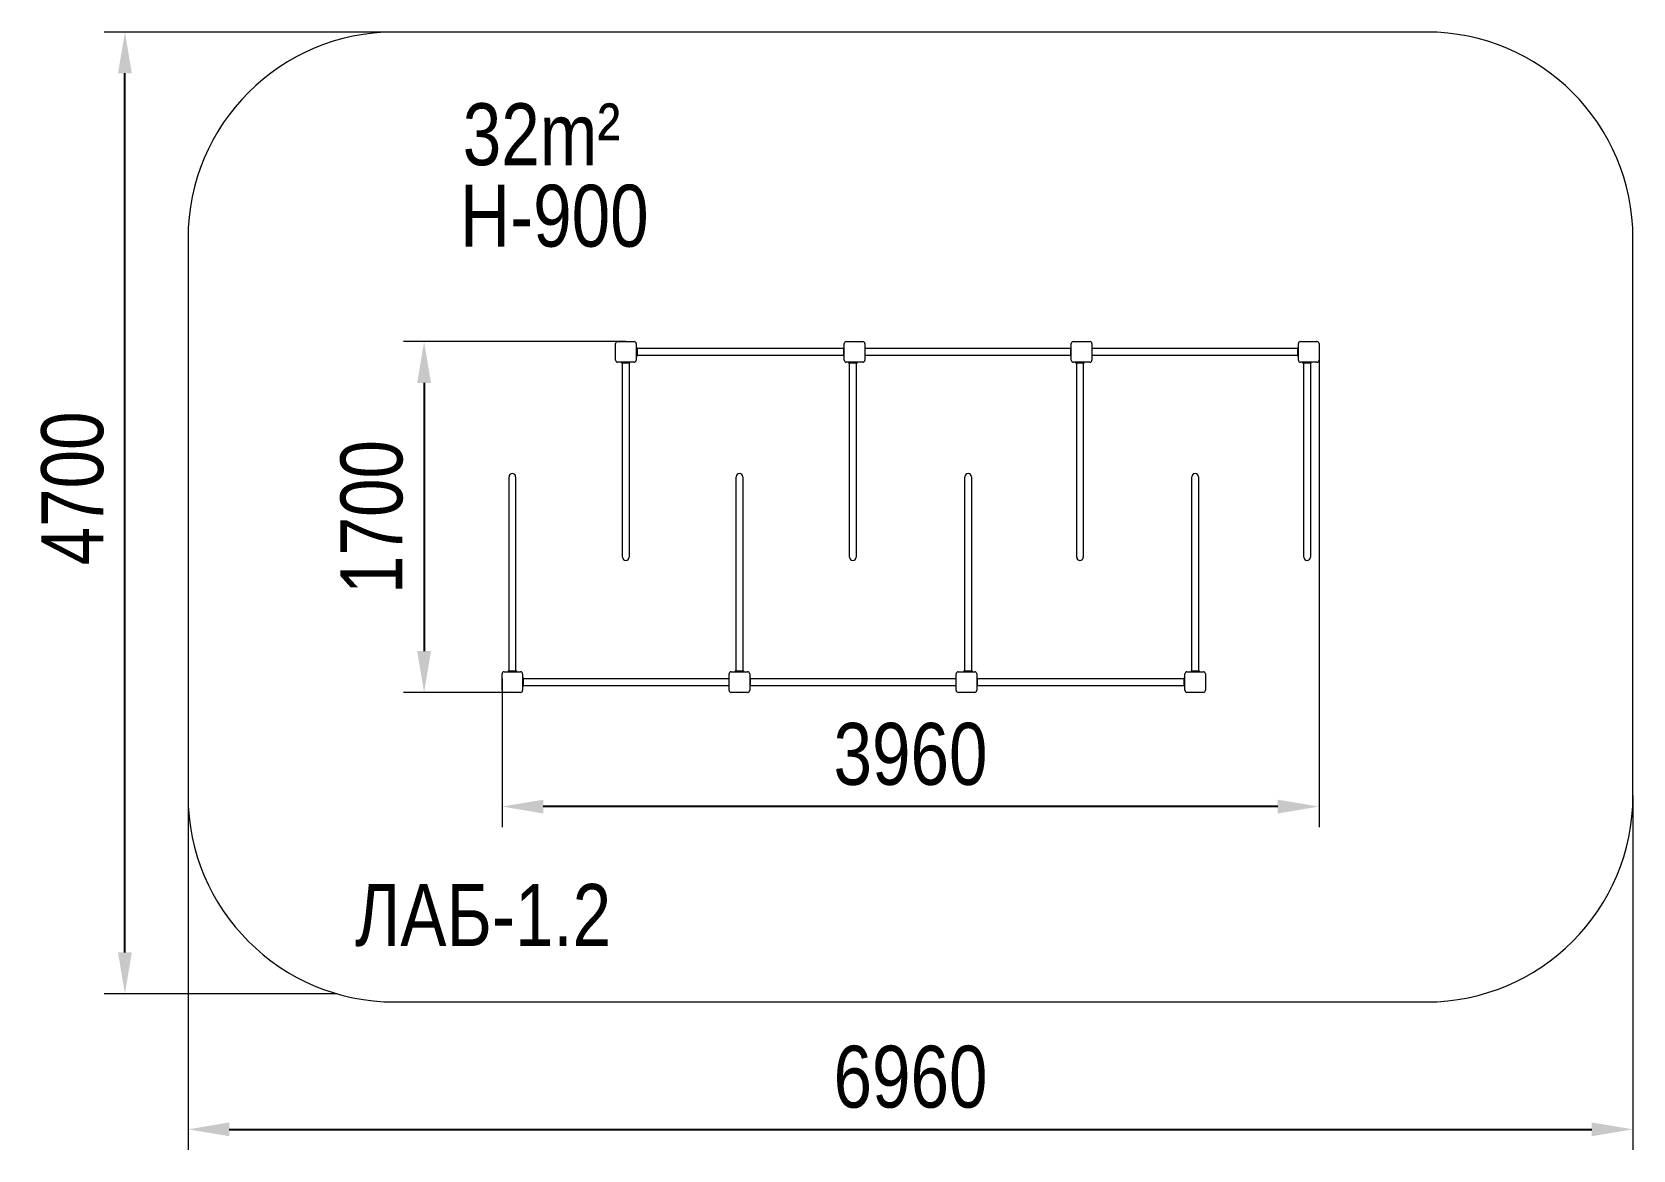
# Model space of a CAD drawing. Header units: millimetres. Extents: x -3867 to 3889, y -2772 to 2646.
import ezdxf

# ---------------------------------------------------------------- set-up
doc = ezdxf.new("R2010")
doc.units = ezdxf.units.MM
for name, color, linetype in [('DIKOM_АРТИКУЛ', 7, 'Continuous'), ('DIKOM_ЗОНА', 80, 'Continuous'), ('DIKOM_ОБЪЕКТ', 7, 'Continuous'), ('DIKOM_РАЗМЕР_ЗОНА', 7, 'Continuous'), ('DIKOM_РАЗМЕР_ОБЪЕКТА', 7, 'Continuous')]:
    doc.layers.add(name, color=color, linetype=linetype)
doc.styles.add('style1', font='arial.ttf', dxfattribs={"width": 0.8})
doc.dimstyles.new('1-50', dxfattribs={"dimtxt": 300, "dimasz": 200, "dimexe": 100, "dimexo": 0, "dimgap": 100, "dimtad": 1, "dimtxsty": 'style1', "dimcen": 200, "dimclrd": 7, "dimclre": 7, "dimclrt": 7, "dimadec": 1, "dimazin": 2, "dimtfac": 1, "dimtmove": 0, "dimatfit": 2, "dimfxl": 0, "dimlwd": 25, "dimlwe": 18, "dimarcsym": 0})

# ---------------------------------------------------------------- blocks, each defined once
blk = doc.blocks.new('*D0')
at = {"layer": 'Defpoints', "color": 0, "transparency": 16777216}
for p in [(-990, 1145.8), (-1967.5, -554.2), (-1540, -554.2)]:
    blk.add_point(p, dxfattribs=at)
at = {"layer": 'DIKOM_РАЗМЕР_ОБЪЕКТА', "color": 7, "lineweight": 18, "transparency": 16777216}
for p, q in [((-990, 1145.8), (-2067.5, 1145.8)), ((-1540, -554.2), (-2067.5, -554.2))]:
    blk.add_line(p, q, dxfattribs=at)
at = {"layer": 'DIKOM_РАЗМЕР_ОБЪЕКТА', "color": 7, "lineweight": 25, "transparency": 16777216}
blk.add_line((-1967.5, 945.8), (-1967.5, -354.2), dxfattribs=at)
at = {"layer": 'DIKOM_РАЗМЕР_ОБЪЕКТА', "color": 7, "transparency": 16777216}
for points in [[(-2000.8, 945.8), (-1934.1, 945.8), (-1967.5, 1145.8)], [(-2000.8, -354.2), (-1934.1, -354.2), (-1967.5, -554.2)]]:
    blk.add_solid(points, dxfattribs=at)
at = {"layer": 'DIKOM_РАЗМЕР_ОБЪЕКТА', "color": 7, "transparency": 16777216, "insert": (-2220.6, 295.8), "char_height": 300, "attachment_point": 5, "rotation": 90, "style": 'style1'}
blk.add_mtext('1700', dxfattribs=at)
blk = doc.blocks.new('*D1')
at = {"layer": 'Defpoints', "color": 0, "transparency": 16777216}
for p in [(2368, 1077.1), (-1590, -486.8), (-1590, -1107.5)]:
    blk.add_point(p, dxfattribs=at)
at = {"layer": 'DIKOM_РАЗМЕР_ОБЪЕКТА', "color": 7, "lineweight": 18, "transparency": 16777216}
for p, q in [((2368, 1077.1), (2368, -1207.5)), ((-1590, -486.8), (-1590, -1207.5))]:
    blk.add_line(p, q, dxfattribs=at)
at = {"layer": 'DIKOM_РАЗМЕР_ОБЪЕКТА', "color": 7, "lineweight": 25, "transparency": 16777216}
blk.add_line((2168, -1107.5), (-1390, -1107.5), dxfattribs=at)
at = {"layer": 'DIKOM_РАЗМЕР_ОБЪЕКТА', "color": 7, "transparency": 16777216}
for points in [[(-1390, -1074.2), (-1390, -1140.9), (-1590, -1107.5)], [(2168, -1074.2), (2168, -1140.9), (2368, -1107.5)]]:
    blk.add_solid(points, dxfattribs=at)
at = {"layer": 'DIKOM_РАЗМЕР_ОБЪЕКТА', "color": 7, "transparency": 16777216, "insert": (389, -854.3), "char_height": 300, "attachment_point": 5, "style": 'style1'}
blk.add_mtext('3960', dxfattribs=at)
blk = doc.blocks.new('*D2')
at = {"layer": 'Defpoints', "color": 0, "transparency": 16777216}
for p in [(-3111, -1054.2), (3889, -1054.2), (3889, -2671.6)]:
    blk.add_point(p, dxfattribs=at)
at = {"layer": 'DIKOM_РАЗМЕР_ЗОНА', "color": 7, "lineweight": 18, "transparency": 16777216}
for p, q in [((-3111, -1054.2), (-3111, -2771.6)), ((3889, -1054.2), (3889, -2771.6))]:
    blk.add_line(p, q, dxfattribs=at)
at = {"layer": 'DIKOM_РАЗМЕР_ЗОНА', "color": 7, "lineweight": 25, "transparency": 16777216}
blk.add_line((-2911, -2671.6), (3689, -2671.6), dxfattribs=at)
at = {"layer": 'DIKOM_РАЗМЕР_ЗОНА', "color": 7, "transparency": 16777216}
for points in [[(-2911, -2638.2), (-2911, -2704.9), (-3111, -2671.6)], [(3689, -2638.2), (3689, -2704.9), (3889, -2671.6)]]:
    blk.add_solid(points, dxfattribs=at)
at = {"layer": 'DIKOM_РАЗМЕР_ЗОНА', "color": 7, "transparency": 16777216, "insert": (389, -2418.4), "char_height": 300, "attachment_point": 5, "style": 'style1'}
blk.add_mtext('6960', dxfattribs=at)
blk = doc.blocks.new('*D3')
at = {"layer": 'Defpoints', "color": 0, "transparency": 16777216}
for p in [(-3416.8, 2645.8), (-2111, 2645.8), (-2389.6, -2014.6)]:
    blk.add_point(p, dxfattribs=at)
at = {"layer": 'DIKOM_РАЗМЕР_ЗОНА', "color": 7, "lineweight": 18, "transparency": 16777216}
for p, q in [((-2111, 2645.8), (-3516.8, 2645.8)), ((-2389.6, -2014.6), (-3516.8, -2014.6))]:
    blk.add_line(p, q, dxfattribs=at)
at = {"layer": 'DIKOM_РАЗМЕР_ЗОНА', "color": 7, "lineweight": 25, "transparency": 16777216}
blk.add_line((-3416.8, -1814.6), (-3416.8, 2445.8), dxfattribs=at)
at = {"layer": 'DIKOM_РАЗМЕР_ЗОНА', "color": 7, "transparency": 16777216}
for points in [[(-3450.2, 2445.8), (-3383.5, 2445.8), (-3416.8, 2645.8)], [(-3450.2, -1814.6), (-3383.5, -1814.6), (-3416.8, -2014.6)]]:
    blk.add_solid(points, dxfattribs=at)
at = {"layer": 'DIKOM_РАЗМЕР_ЗОНА', "color": 7, "transparency": 16777216, "insert": (-3670, 434.2), "char_height": 300, "attachment_point": 5, "rotation": 90, "style": 'style1'}
blk.add_mtext('4700', dxfattribs=at)

msp = doc.modelspace()

# ---------------------------------------------------------------- linework, layer by layer
at = {"layer": 'DIKOM_ЗОНА', "color": 3, "lineweight": 15}
for p, q in [((2888.999, 2645.817), (-2111.001, 2645.817)), ((-3111.001, 1645.817), (-3111.001, -1054.183)), ((3888.999, -1054.183), (3888.999, 1645.817)), ((-2111.001, -2054.183), (2888.999, -2054.183))]:
    msp.add_line(p, q, dxfattribs=at)
for centre, start, end in [((-2111.001, 1645.817), 90, 180), ((2888.999, 1645.817), 0, 90), ((-2111.001, -1054.183), 180, 270), ((2888.999, -1054.183), 270, 0)]:
    msp.add_arc(centre, 1000, start, end, dxfattribs=at)
at = {"layer": 'DIKOM_ОБЪЕКТ', "color": 7, "linetype": 'Continuous', "lineweight": 15}
for p, q in [((-1040.001, 1055.817), (-1040.001, 1135.817)), ((-1030.001, 1145.817), (-950.001, 1145.817)), ((-940.001, 1135.817), (-940.001, 1055.817)), ((-936.001, 1115.817), (-940.001, 1115.817)), ((-936.001, 1110.817), (-940.001, 1110.817)), ((-936.001, 1115.817), (-936.001, 1110.817)), ((63.999, 1111.817), (-936.001, 1111.817)), ((-936.001, 1110.817), (-936.001, 1080.817)), ((67.999, 1115.817), (63.999, 1115.817)), ((63.999, 1115.817), (63.999, 1110.817)), ((67.999, 1110.817), (63.999, 1110.817)), ((63.999, 1110.817), (63.999, 1080.817)), ((67.999, 1055.817), (67.999, 1135.817)), ((77.999, 1145.817), (157.999, 1145.817)), ((167.999, 1135.817), (167.999, 1055.817)), ((1163.999, 1111.817), (167.999, 1111.817)), ((1167.999, 1115.817), (1163.999, 1115.817)), ((1163.999, 1115.817), (1163.999, 1110.817)), ((1167.999, 1110.817), (1163.999, 1110.817)), ((1163.999, 1110.817), (1163.999, 1080.817)), ((1167.999, 1055.817), (1167.999, 1135.817)), ((1177.999, 1145.817), (1257.999, 1145.817)), ((1267.999, 1135.817), (1267.999, 1055.817)), ((2263.999, 1111.817), (1267.999, 1111.817)), ((2267.999, 1115.817), (2263.999, 1115.817)), ((2263.999, 1115.817), (2263.999, 1110.817)), ((2267.999, 1110.817), (2263.999, 1110.817)), ((2263.999, 1110.817), (2263.999, 1080.817)), ((2267.999, 1055.817), (2267.999, 1135.817)), ((2277.999, 1145.817), (2357.999, 1145.817)), ((2367.999, 1135.817), (2367.999, 1055.817)), ((-950.001, 1045.817), (-1030.001, 1045.817)), ((-1010.001, 1041.817), (-1010.001, 1045.817)), ((-1005.001, 1041.817), (-1010.001, 1041.817)), ((-1006.001, 216.817), (-1006.001, 1041.817)), ((-1005.001, 1041.817), (-1005.001, 1045.817)), ((-975.001, 1041.817), (-1005.001, 1041.817)), ((-975.001, 1041.817), (-975.001, 1045.817)), ((-970.001, 1041.817), (-975.001, 1041.817)), ((-974.001, 1041.817), (-974.001, 216.817)), ((-970.001, 1041.817), (-970.001, 1045.817)), ((-936.001, 1080.817), (-940.001, 1080.817)), ((-936.001, 1075.817), (-940.001, 1075.817)), ((-936.001, 1080.817), (-936.001, 1075.817)), ((-936.001, 1079.817), (63.999, 1079.817)), ((67.999, 1080.817), (63.999, 1080.817)), ((63.999, 1080.817), (63.999, 1075.817)), ((67.999, 1075.817), (63.999, 1075.817)), ((157.999, 1045.817), (77.999, 1045.817)), ((89.999, 1041.817), (89.999, 1045.817)), ((94.999, 1041.817), (89.999, 1041.817)), ((93.999, 216.817), (93.999, 1041.817)), ((94.999, 1041.817), (94.999, 1045.817)), ((124.999, 1041.817), (94.999, 1041.817)), ((124.999, 1041.817), (124.999, 1045.817)), ((129.999, 1041.817), (124.999, 1041.817)), ((125.999, 1041.817), (125.999, 216.817)), ((129.999, 1041.817), (129.999, 1045.817)), ((167.999, 1079.817), (1163.999, 1079.817)), ((1167.999, 1080.817), (1163.999, 1080.817)), ((1163.999, 1080.817), (1163.999, 1075.817)), ((1167.999, 1075.817), (1163.999, 1075.817)), ((1257.999, 1045.817), (1177.999, 1045.817)), ((1189.999, 1041.817), (1189.999, 1045.817)), ((1194.999, 1041.817), (1189.999, 1041.817)), ((1193.999, 216.817), (1193.999, 1041.817)), ((1194.999, 1041.817), (1194.999, 1045.817)), ((1224.999, 1041.817), (1194.999, 1041.817)), ((1224.999, 1041.817), (1224.999, 1045.817)), ((1229.999, 1041.817), (1224.999, 1041.817)), ((1225.999, 1041.817), (1225.999, 216.817)), ((1229.999, 1041.817), (1229.999, 1045.817)), ((1267.999, 1079.817), (2263.999, 1079.817)), ((2267.999, 1080.817), (2263.999, 1080.817)), ((2263.999, 1080.817), (2263.999, 1075.817)), ((2267.999, 1075.817), (2263.999, 1075.817)), ((2357.999, 1045.817), (2277.999, 1045.817)), ((2289.999, 1041.817), (2289.999, 1045.817)), ((2294.999, 1041.817), (2289.999, 1041.817)), ((2293.999, 216.817), (2293.999, 1041.817)), ((2294.999, 1041.817), (2294.999, 1045.817)), ((2324.999, 1041.817), (2294.999, 1041.817)), ((2324.999, 1041.817), (2324.999, 1045.817)), ((2329.999, 1041.817), (2324.999, 1041.817)), ((2325.999, 1041.817), (2325.999, 216.817)), ((2329.999, 1041.817), (2329.999, 1045.817)), ((-1556.001, 374.817), (-1556.001, 490.817)), ((-1524.001, 490.817), (-1524.001, 374.817)), ((-456.001, 374.817), (-456.001, 490.817)), ((-424.001, 490.817), (-424.001, 374.817)), ((651.999, 374.817), (651.999, 490.817)), ((683.999, 490.817), (683.999, 374.817)), ((1751.999, 374.817), (1751.999, 490.817)), ((1783.999, 490.817), (1783.999, 374.817)), ((-1556.001, -450.183), (-1556.001, 374.817)), ((-1524.001, 374.817), (-1524.001, -450.183)), ((-456.001, -450.183), (-456.001, 374.817)), ((-424.001, 374.817), (-424.001, -450.183)), ((651.999, -450.183), (651.999, 374.817)), ((683.999, 374.817), (683.999, -450.183)), ((1751.999, -450.183), (1751.999, 374.817)), ((1783.999, 374.817), (1783.999, -450.183)), ((-1006.001, 100.817), (-1006.001, 216.817)), ((-974.001, 216.817), (-974.001, 100.817)), ((93.999, 100.817), (93.999, 216.817)), ((125.999, 216.817), (125.999, 100.817)), ((1193.999, 100.817), (1193.999, 216.817)), ((1225.999, 216.817), (1225.999, 100.817)), ((2293.999, 100.817), (2293.999, 216.817)), ((2325.999, 216.817), (2325.999, 100.817)), ((-1590.001, -544.183), (-1590.001, -464.183)), ((-1580.001, -454.183), (-1500.001, -454.183)), ((-1560.001, -450.183), (-1560.001, -454.183)), ((-1560.001, -450.183), (-1555.001, -450.183)), ((-1555.001, -450.183), (-1555.001, -454.183)), ((-1555.001, -450.183), (-1525.001, -450.183)), ((-1525.001, -450.183), (-1525.001, -454.183)), ((-1525.001, -450.183), (-1520.001, -450.183)), ((-1520.001, -450.183), (-1520.001, -454.183)), ((-1490.001, -464.183), (-1490.001, -544.183)), ((-490.001, -544.183), (-490.001, -464.183)), ((-480.001, -454.183), (-400.001, -454.183)), ((-460.001, -450.183), (-460.001, -454.183)), ((-460.001, -450.183), (-455.001, -450.183)), ((-455.001, -450.183), (-455.001, -454.183)), ((-455.001, -450.183), (-425.001, -450.183)), ((-425.001, -450.183), (-425.001, -454.183)), ((-425.001, -450.183), (-420.001, -450.183)), ((-420.001, -450.183), (-420.001, -454.183)), ((-390.001, -464.183), (-390.001, -544.183)), ((609.999, -544.183), (609.999, -464.183)), ((619.999, -454.183), (699.999, -454.183)), ((647.999, -450.183), (647.999, -454.183)), ((647.999, -450.183), (652.999, -450.183)), ((652.999, -450.183), (652.999, -454.183)), ((652.999, -450.183), (682.999, -450.183)), ((682.999, -450.183), (682.999, -454.183)), ((682.999, -450.183), (687.999, -450.183)), ((687.999, -450.183), (687.999, -454.183)), ((709.999, -464.183), (709.999, -544.183)), ((1717.999, -544.183), (1717.999, -464.183)), ((1727.999, -454.183), (1807.999, -454.183)), ((1747.999, -450.183), (1747.999, -454.183)), ((1747.999, -450.183), (1752.999, -450.183)), ((1752.999, -450.183), (1752.999, -454.183)), ((1752.999, -450.183), (1782.999, -450.183)), ((1782.999, -450.183), (1782.999, -454.183)), ((1782.999, -450.183), (1787.999, -450.183)), ((1787.999, -450.183), (1787.999, -454.183)), ((1817.999, -464.183), (1817.999, -544.183)), ((-1490.001, -484.183), (-1486.001, -484.183)), ((-1490.001, -489.183), (-1486.001, -489.183)), ((-1490.001, -519.183), (-1486.001, -519.183)), ((-1490.001, -524.183), (-1486.001, -524.183)), ((-1486.001, -489.183), (-1486.001, -484.183)), ((-490.001, -488.183), (-1486.001, -488.183)), ((-1486.001, -519.183), (-1486.001, -489.183)), ((-1486.001, -524.183), (-1486.001, -519.183)), ((-1486.001, -520.183), (-490.001, -520.183)), ((-390.001, -484.183), (-386.001, -484.183)), ((-390.001, -489.183), (-386.001, -489.183)), ((-390.001, -519.183), (-386.001, -519.183)), ((-390.001, -524.183), (-386.001, -524.183)), ((-386.001, -489.183), (-386.001, -484.183)), ((609.999, -488.183), (-386.001, -488.183)), ((-386.001, -519.183), (-386.001, -489.183)), ((-386.001, -524.183), (-386.001, -519.183)), ((-386.001, -520.183), (609.999, -520.183)), ((709.999, -484.183), (713.999, -484.183)), ((709.999, -489.183), (713.999, -489.183)), ((709.999, -519.183), (713.999, -519.183)), ((709.999, -524.183), (713.999, -524.183)), ((713.999, -489.183), (713.999, -484.183)), ((1713.999, -488.183), (713.999, -488.183)), ((713.999, -519.183), (713.999, -489.183)), ((713.999, -524.183), (713.999, -519.183)), ((713.999, -520.183), (1713.999, -520.183)), ((1713.999, -489.183), (1713.999, -484.183)), ((1713.999, -484.183), (1717.999, -484.183)), ((1713.999, -519.183), (1713.999, -489.183)), ((1713.999, -489.183), (1717.999, -489.183)), ((1713.999, -519.183), (1717.999, -519.183)), ((1713.999, -524.183), (1713.999, -519.183)), ((1713.999, -524.183), (1717.999, -524.183)), ((-1500.001, -554.183), (-1580.001, -554.183)), ((-400.001, -554.183), (-480.001, -554.183)), ((699.999, -554.183), (619.999, -554.183)), ((1807.999, -554.183), (1727.999, -554.183))]:
    msp.add_line(p, q, dxfattribs=at)
for centre, radius, start, end in [((-1030.001, 1135.817), 10, 90, 180), ((-950.001, 1135.817), 10, 0, 90), ((77.999, 1135.817), 10, 90, 180), ((157.999, 1135.817), 10, 0, 90), ((1177.999, 1135.817), 10, 90, 180), ((1257.999, 1135.817), 10, 0, 90), ((2277.999, 1135.817), 10, 90, 180), ((2357.999, 1135.817), 10, 0, 90), ((-1030.001, 1055.817), 10, 180, 270), ((-950.001, 1055.817), 10, 270, 0), ((77.999, 1055.817), 10, 180, 270), ((157.999, 1055.817), 10, 270, 0), ((1177.999, 1055.817), 10, 180, 270), ((1257.999, 1055.817), 10, 270, 0), ((2277.999, 1055.817), 10, 180, 270), ((2357.999, 1055.817), 10, 270, 0), ((-1540.001, 490.817), 16, 90, 180), ((-1540.001, 490.817), 16, 0, 90), ((-440.001, 490.817), 16, 90, 180), ((-440.001, 490.817), 16, 0, 90), ((667.999, 490.817), 16, 90, 180), ((667.999, 490.817), 16, 0, 90), ((1767.999, 490.817), 16, 90, 180), ((1767.999, 490.817), 16, 0, 90), ((-990.001, 100.817), 16, 180, 270), ((-990.001, 100.817), 16, 270, 0), ((109.999, 100.817), 16, 180, 270), ((109.999, 100.817), 16, 270, 0), ((1209.999, 100.817), 16, 180, 270), ((1209.999, 100.817), 16, 270, 0), ((2309.999, 100.817), 16, 180, 270), ((2309.999, 100.817), 16, 270, 0), ((-1580.001, -464.183), 10, 90, 180), ((-1500.001, -464.183), 10, 0, 90), ((-480.001, -464.183), 10, 90, 180), ((-400.001, -464.183), 10, 0, 90), ((619.999, -464.183), 10, 90, 180), ((699.999, -464.183), 10, 0, 90), ((1727.999, -464.183), 10, 90, 180), ((1807.999, -464.183), 10, 0, 90), ((-1580.001, -544.183), 10, 180, 270), ((-1500.001, -544.183), 10, 270, 0), ((-480.001, -544.183), 10, 180, 270), ((-400.001, -544.183), 10, 270, 0), ((619.999, -544.183), 10, 180, 270), ((699.999, -544.183), 10, 270, 0), ((1727.999, -544.183), 10, 180, 270), ((1807.999, -544.183), 10, 270, 0)]:
    msp.add_arc(centre, radius, start, end, dxfattribs=at)

# ---------------------------------------------------------------- texts
at = {"layer": 'DIKOM_АРТИКУЛ', "insert": (-2302.528, -1482.785), "char_height": 300, "width": 1530.47525, "attachment_point": 1, "style": 'style1'}
msp.add_mtext('{\\fArial|b0|i0|c204|p34;ЛАБ}-1.{\\fArial|b0|i0|c204|p34;2}', dxfattribs=at)
at = {"layer": 'DIKOM_РАЗМЕР_ОБЪЕКТА', "char_height": 300, "width": 1216.94852, "attachment_point": 1, "style": 'style1'}
for s, insert in [('{\\fArial|b0|i0|c204|p34;32}m²', (-1780.103, 2300.394)), ('H-900', (-1792.804, 1905.65))]:
    msp.add_mtext(s, dxfattribs=dict(at, insert=insert))

# ---------------------------------------------------------------- dimensions: what is measured, and where the dimension line sits
at = {"layer": 'DIKOM_РАЗМЕР_ЗОНА'}
dim = msp.add_linear_dim(base=(-3416.849, 2645.817), p1=(-2389.566, -2014.6), p2=(-2111.001, 2645.817), angle=90, text='4700', dimstyle='1-50', dxfattribs=at)
dim.commit()
dim.dimension.update_dxf_attribs({"geometry": '*D3', "text_midpoint": (-3416.849, 434.192), "dimtype": 160})
dim = msp.add_linear_dim(base=(3888.999, -2671.579), p1=(-3111.001, -1054.183), p2=(3888.999, -1054.183), text='6960', dimstyle='1-50', dxfattribs=at)
dim.commit()
dim.dimension.update_dxf_attribs({"geometry": '*D2', "text_midpoint": (388.999, -2671.579), "dimtype": 160})
at = {"layer": 'DIKOM_РАЗМЕР_ОБЪЕКТА'}
dim = msp.add_linear_dim(base=(-1967.467, -554.183), p1=(-990.001, 1145.817), p2=(-1540.001, -554.183), angle=90, dimstyle='1-50', dxfattribs=at)
dim.commit()
dim.dimension.update_dxf_attribs({"geometry": '*D0', "text_midpoint": (-1967.467, 295.817), "dimtype": 160})
dim = msp.add_linear_dim(base=(-1590.001, -1107.53), p1=(2367.999, 1077.12), p2=(-1590.001, -486.82), text='3960', dimstyle='1-50', dxfattribs=at)
dim.commit()
dim.dimension.update_dxf_attribs({"geometry": '*D1', "text_midpoint": (388.999, -1107.53), "dimtype": 160})

doc.saveas('drawing.dxf')
